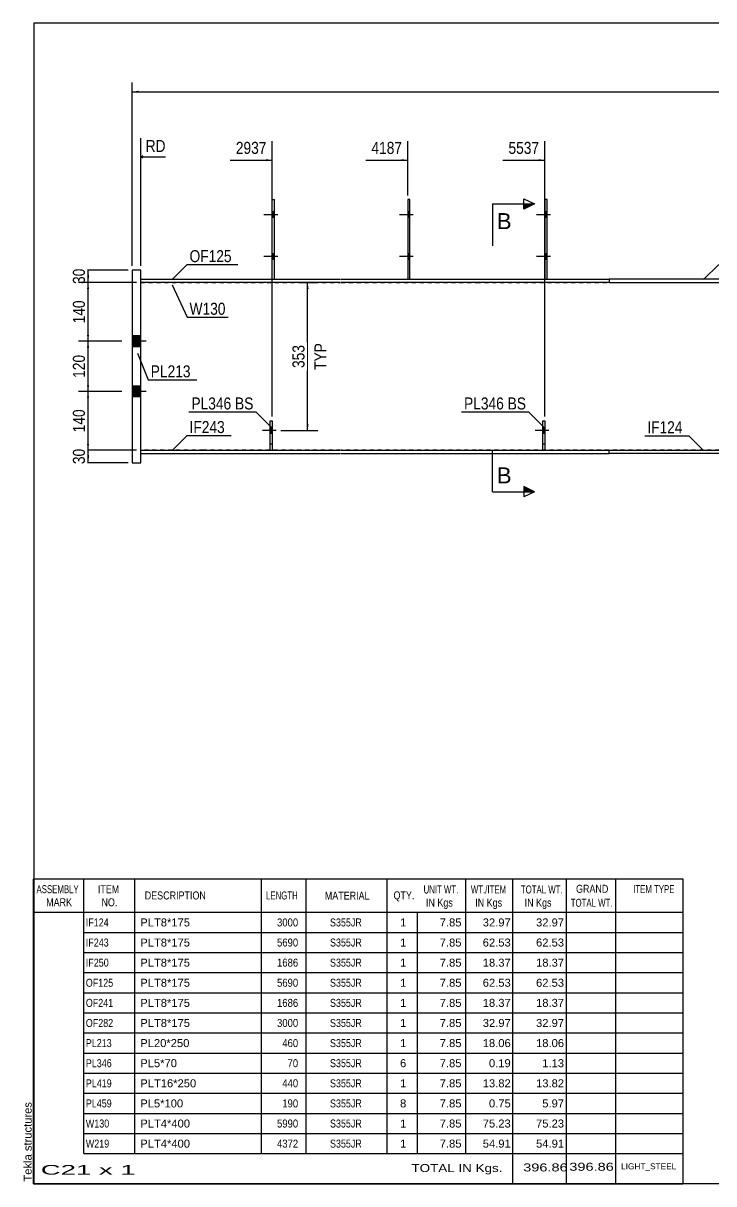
# Model space of a CAD drawing. Header units: millimetres. Extents: x -328 to 75, y -175 to 102.
# Drawn here: x -327.5 to -162.8, y -175.1 to 101.9 of the extents above; entities that cross this region are included whole.
import ezdxf

# ---------------------------------------------------------------- set-up
doc = ezdxf.new("R2010")
doc.units = ezdxf.units.MM
doc.linetypes.add('DXK_LINE_DOT1', pattern=[1.8814, 0.9407, -0.9407])
doc.linetypes.add('DXK_LINE_DOT2', pattern=[3.9198, 1.9599, -1.9599])
doc.styles.add('Arial', font='ARIAL.TTF', dxfattribs={"height": 0.2})
doc.styles.add('Arial Narrow', font='ARIALN.TTF', dxfattribs={"height": 0.2})

# ---------------------------------------------------------------- blocks, each defined once
blk = doc.blocks.new('Unknown-627316979-1209')
at = {"color": 5, "linetype": 'Continuous'}
for p, q in [((74.98, 101.91), (-325.02, 101.91)), ((-325.02, 101.91), (-325.02, -175.09)), ((74.98, -175.09), (74.98, 101.91)), ((-325.02, -175.09), (74.98, -175.09))]:
    blk.add_line(p, q, dxfattribs=at)
at = {"color": 174, "linetype": 'Continuous', "style": 'Arial'}
blk.add_text('Tekla structures', height=1.9102, rotation=90, dxfattribs=at).set_placement((-325.52, -174.59))
blk = doc.blocks.new('Part-627316979-1392 - 1261')
at = {"color": 7, "linetype": 'DXK_LINE_DOT1'}
for p, q in [((-268.6, 0), (-268.6, 7)), ((-268.6, 7), (-268.1, 7)), ((-268.1, 7), (-268.1, 0))]:
    blk.add_line(p, q, dxfattribs=at)
blk = doc.blocks.new('Bolt-627316979-1265 - 1261')
at = {"linetype": 'Continuous'}
for points in [[(-235.25, 55.5), (-235.25, 56.9), (-235.75, 56.9), (-235.75, 55.5)], [(-235.25, 55.5), (-235.25, 56.9), (-235.75, 56.9), (-235.75, 55.5)], [(-235.25, 45.5), (-235.25, 46.9), (-235.75, 46.9), (-235.75, 45.5)], [(-235.25, 45.5), (-235.25, 46.9), (-235.75, 46.9), (-235.75, 45.5)]]:
    blk.add_hatch(color=3, dxfattribs=at).paths.add_polyline_path(points)
at = {"color": 3, "linetype": 'Continuous'}
for p, q in [((-234.45, 56.2), (-237.75, 56.2)), ((-234.45, 56.2), (-237.75, 56.2)), ((-235.25, 56.9), (-235.75, 56.9)), ((-235.25, 56.9), (-235.75, 56.9)), ((-235.25, 55.5), (-235.75, 55.5)), ((-235.25, 55.5), (-235.75, 55.5)), ((-234.45, 46.2), (-237.75, 46.2)), ((-234.45, 46.2), (-237.75, 46.2)), ((-235.25, 46.9), (-235.75, 46.9)), ((-235.25, 46.9), (-235.75, 46.9)), ((-235.25, 45.5), (-235.75, 45.5)), ((-235.25, 45.5), (-235.75, 45.5))]:
    blk.add_line(p, q, dxfattribs=at)
blk = doc.blocks.new('Bolt-627316979-1267 - 1261')
at = {"linetype": 'Continuous'}
blk.add_hatch(color=3, dxfattribs=at).paths.add_polyline_path([(-203.05, 4), (-203.05, 5.4), (-203.55, 5.4), (-203.55, 4)])
at = {"color": 3, "linetype": 'Continuous'}
for p, q in [((-202.1, 4.7), (-205.4, 4.7)), ((-203.05, 5.4), (-203.55, 5.4)), ((-203.05, 4), (-203.55, 4))]:
    blk.add_line(p, q, dxfattribs=at)
blk = doc.blocks.new('Bolt-627316979-1268 - 1261')
at = {"color": 3, "linetype": 'DXK_LINE_DOT2'}
for p, q in [((-202.1, 4.7), (-205.4, 4.7)), ((-203.05, 5.4), (-203.55, 5.4)), ((-203.05, 4), (-203.55, 4))]:
    blk.add_line(p, q, dxfattribs=at)
blk = doc.blocks.new('Bolt-627316979-1269 - 1261')
at = {"linetype": 'Continuous'}
for points in [[(-202.55, 55.5), (-202.55, 56.9), (-203.05, 56.9), (-203.05, 55.5)], [(-202.55, 55.5), (-202.55, 56.9), (-203.05, 56.9), (-203.05, 55.5)], [(-202.55, 45.5), (-202.55, 46.9), (-203.05, 46.9), (-203.05, 45.5)], [(-202.55, 45.5), (-202.55, 46.9), (-203.05, 46.9), (-203.05, 45.5)]]:
    blk.add_hatch(color=3, dxfattribs=at).paths.add_polyline_path(points)
at = {"color": 3, "linetype": 'Continuous'}
for p, q in [((-201.75, 56.2), (-205.05, 56.2)), ((-201.75, 56.2), (-205.05, 56.2)), ((-202.55, 56.9), (-203.05, 56.9)), ((-202.55, 56.9), (-203.05, 56.9)), ((-202.55, 55.5), (-203.05, 55.5)), ((-202.55, 55.5), (-203.05, 55.5)), ((-201.75, 46.2), (-205.05, 46.2)), ((-201.75, 46.2), (-205.05, 46.2)), ((-202.55, 46.9), (-203.05, 46.9)), ((-202.55, 46.9), (-203.05, 46.9)), ((-202.55, 45.5), (-203.05, 45.5)), ((-202.55, 45.5), (-203.05, 45.5))]:
    blk.add_line(p, q, dxfattribs=at)
blk = doc.blocks.new('Bolt-627316979-1270 - 1261')
at = {"linetype": 'Continuous'}
blk.add_hatch(color=3, dxfattribs=at).paths.add_polyline_path([(-268.1, 4), (-268.1, 5.4), (-268.6, 5.4), (-268.6, 4)])
at = {"color": 3, "linetype": 'Continuous'}
for p, q in [((-267.15, 4.7), (-270.45, 4.7)), ((-268.1, 5.4), (-268.6, 5.4)), ((-268.1, 4), (-268.6, 4))]:
    blk.add_line(p, q, dxfattribs=at)
blk = doc.blocks.new('Bolt-627316979-1271 - 1261')
at = {"color": 3, "linetype": 'DXK_LINE_DOT2'}
for p, q in [((-267.15, 4.7), (-270.45, 4.7)), ((-268.1, 5.4), (-268.6, 5.4)), ((-268.1, 4), (-268.6, 4))]:
    blk.add_line(p, q, dxfattribs=at)
blk = doc.blocks.new('Bolt-627316979-1272 - 1261')
at = {"linetype": 'Continuous'}
for points in [[(-267.6, 55.5), (-267.6, 56.9), (-268.1, 56.9), (-268.1, 55.5)], [(-267.6, 55.5), (-267.6, 56.9), (-268.1, 56.9), (-268.1, 55.5)], [(-267.6, 45.5), (-267.6, 46.9), (-268.1, 46.9), (-268.1, 45.5)], [(-267.6, 45.5), (-267.6, 46.9), (-268.1, 46.9), (-268.1, 45.5)]]:
    blk.add_hatch(color=3, dxfattribs=at).paths.add_polyline_path(points)
at = {"color": 3, "linetype": 'Continuous'}
for p, q in [((-266.8, 56.2), (-270.1, 56.2)), ((-266.8, 56.2), (-270.1, 56.2)), ((-267.6, 56.9), (-268.1, 56.9)), ((-267.6, 56.9), (-268.1, 56.9)), ((-267.6, 55.5), (-268.1, 55.5)), ((-267.6, 55.5), (-268.1, 55.5)), ((-266.8, 46.2), (-270.1, 46.2)), ((-266.8, 46.2), (-270.1, 46.2)), ((-267.6, 46.9), (-268.1, 46.9)), ((-267.6, 46.9), (-268.1, 46.9)), ((-267.6, 45.5), (-268.1, 45.5)), ((-267.6, 45.5), (-268.1, 45.5))]:
    blk.add_line(p, q, dxfattribs=at)
blk = doc.blocks.new('Bolt-627316979-1273 - 1261')
at = {"linetype": 'Continuous'}
for points in [[(-301.5, 27.3), (-301.5, 24.7), (-299.5, 24.7), (-299.5, 27.3)], [(-301.5, 27.3), (-301.5, 24.7), (-299.5, 24.7), (-299.5, 27.3)], [(-301.5, 15.3), (-301.5, 12.7), (-299.5, 12.7), (-299.5, 15.3)], [(-301.5, 15.3), (-301.5, 12.7), (-299.5, 12.7), (-299.5, 15.3)]]:
    blk.add_hatch(color=3, dxfattribs=at).paths.add_polyline_path(points)
at = {"color": 3, "linetype": 'Continuous'}
for p, q in [((-299.5, 27.3), (-301.5, 27.3)), ((-299.5, 27.3), (-301.5, 27.3)), ((-298.2, 26), (-301.5, 26)), ((-298.2, 26), (-301.5, 26)), ((-299.5, 24.7), (-301.5, 24.7)), ((-299.5, 24.7), (-301.5, 24.7)), ((-299.5, 15.3), (-301.5, 15.3)), ((-299.5, 15.3), (-301.5, 15.3)), ((-298.2, 14), (-301.5, 14)), ((-298.2, 14), (-301.5, 14)), ((-299.5, 12.7), (-301.5, 12.7)), ((-299.5, 12.7), (-301.5, 12.7))]:
    blk.add_line(p, q, dxfattribs=at)
blk = doc.blocks.new('Part-627316979-1595 - 1261')
at = {"color": 2, "linetype": 'Continuous'}
for p, q in [((-299.5, 40.8), (-284.5, 40.8)), ((-284.5, 40), (-299.5, 40)), ((-284.4, 40.8), (-251.8, 40.8)), ((-251.8, 40), (-284.4, 40)), ((-251.7, 40.8), (-219.45, 40.8)), ((-219.45, 40), (-251.7, 40)), ((-219.35, 40.8), (-187.7, 40.8)), ((-187.7, 40), (-219.35, 40)), ((-187.7, 40.8), (-187.7, 40))]:
    blk.add_line(p, q, dxfattribs=at)
at = {"color": 7, "linetype": 'DXK_LINE_DOT1'}
blk.add_line((-299.5, 40), (-299.5, 40.8), dxfattribs=at)
blk = doc.blocks.new('Part-627316979-1419 - 1261')
at = {"color": 2, "linetype": 'Continuous'}
for p, q in [((-299.5, 43), (-301.5, 43)), ((-301.5, 43), (-301.5, -3)), ((-299.5, -3), (-299.5, 43)), ((-301.5, -3), (-299.5, -3))]:
    blk.add_line(p, q, dxfattribs=at)
blk = doc.blocks.new('Part-627316979-1291 - 1261')
at = {"color": 7, "linetype": 'DXK_LINE_DOT1'}
for p, q in [((-299.5, 40), (-284.5, 40)), ((-299.5, 0), (-299.5, 40)), ((-284.4, 40), (-251.8, 40)), ((-251.7, 40), (-219.45, 40)), ((-219.35, 40), (-157.7, 40)), ((-284.5, 0), (-299.5, 0)), ((-251.8, 0), (-284.4, 0)), ((-219.45, 0), (-251.7, 0)), ((-157.7, 0), (-219.35, 0))]:
    blk.add_line(p, q, dxfattribs=at)
at = {"color": 2, "linetype": 'Continuous'}
blk.add_line((-157.7, 40), (-157.7, 0), dxfattribs=at)
blk = doc.blocks.new('Part-627316979-1377 - 1261')
at = {"color": 7, "linetype": 'DXK_LINE_DOT1'}
for p, q in [((-203.55, 0), (-203.55, 7)), ((-203.55, 7), (-203.05, 7)), ((-203.05, 7), (-203.05, 0))]:
    blk.add_line(p, q, dxfattribs=at)
blk = doc.blocks.new('Part-627316979-1485 - 1261')
at = {"color": 2, "linetype": 'Continuous'}
for p, q in [((-187.7, -0.8), (-187.7, 0)), ((-187.7, 0), (-142.7, 0)), ((-142.6, 0), (-110.35, 0)), ((-110.25, 0), (-77.64, 0)), ((-77.54, 0), (-62.54, 0)), ((-62.54, 0), (-62.54, -0.8)), ((-142.7, -0.8), (-187.7, -0.8)), ((-110.35, -0.8), (-142.6, -0.8)), ((-77.64, -0.8), (-110.25, -0.8)), ((-62.54, -0.8), (-77.54, -0.8))]:
    blk.add_line(p, q, dxfattribs=at)
blk = doc.blocks.new('Part-627316979-1362 - 1261')
at = {"color": 2, "linetype": 'Continuous'}
for p, q in [((-235.25, 59.8), (-235.75, 59.8)), ((-235.75, 59.8), (-235.75, 40.8)), ((-235.25, 40.8), (-235.25, 59.8))]:
    blk.add_line(p, q, dxfattribs=at)
at = {"color": 7, "linetype": 'DXK_LINE_DOT1'}
blk.add_line((-235.75, 40.8), (-235.25, 40.8), dxfattribs=at)
blk = doc.blocks.new('Part-627316979-1372 - 1261')
at = {"color": 2, "linetype": 'Continuous'}
for p, q in [((-203.55, 0), (-203.55, 7)), ((-203.55, 7), (-203.05, 7)), ((-203.05, 7), (-203.05, 0))]:
    blk.add_line(p, q, dxfattribs=at)
at = {"color": 7, "linetype": 'DXK_LINE_DOT1'}
blk.add_line((-203.55, 1.5), (-203.05, 1.5), dxfattribs=at)
blk = doc.blocks.new('Part-627316979-1382 - 1261')
at = {"color": 2, "linetype": 'Continuous'}
for p, q in [((-202.55, 59.8), (-203.05, 59.8)), ((-203.05, 59.8), (-203.05, 40.8)), ((-202.55, 40.8), (-202.55, 59.8))]:
    blk.add_line(p, q, dxfattribs=at)
at = {"color": 7, "linetype": 'DXK_LINE_DOT1'}
blk.add_line((-203.05, 40.8), (-202.55, 40.8), dxfattribs=at)
blk = doc.blocks.new('Part-627316979-1387 - 1261')
at = {"color": 2, "linetype": 'Continuous'}
for p, q in [((-268.6, 0), (-268.6, 7)), ((-268.6, 7), (-268.1, 7)), ((-268.1, 7), (-268.1, 0))]:
    blk.add_line(p, q, dxfattribs=at)
at = {"color": 7, "linetype": 'DXK_LINE_DOT1'}
blk.add_line((-268.6, 1.5), (-268.1, 1.5), dxfattribs=at)
blk = doc.blocks.new('Part-627316979-1397 - 1261')
at = {"color": 2, "linetype": 'Continuous'}
for p, q in [((-268.1, 40.8), (-268.1, 59.8)), ((-268.1, 59.8), (-267.6, 59.8)), ((-267.6, 40.8), (-267.6, 59.8))]:
    blk.add_line(p, q, dxfattribs=at)
at = {"color": 7, "linetype": 'DXK_LINE_DOT1'}
blk.add_line((-268.1, 40.8), (-267.6, 40.8), dxfattribs=at)
blk = doc.blocks.new('Part-627316979-1507 - 1261')
at = {"color": 2, "linetype": 'Continuous'}
for p, q in [((-299.5, 0), (-284.5, 0)), ((-284.4, 0), (-251.8, 0)), ((-251.7, 0), (-219.45, 0)), ((-219.35, 0), (-187.7, 0)), ((-187.7, -0.8), (-187.7, 0)), ((-299.5, -0.8), (-284.5, -0.8)), ((-284.4, -0.8), (-251.8, -0.8)), ((-251.7, -0.8), (-219.45, -0.8)), ((-219.35, -0.8), (-187.7, -0.8))]:
    blk.add_line(p, q, dxfattribs=at)
at = {"color": 7, "linetype": 'DXK_LINE_DOT1'}
blk.add_line((-299.5, -0.8), (-299.5, 0), dxfattribs=at)
blk = doc.blocks.new('Part-627316979-1573 - 1261')
at = {"color": 2, "linetype": 'Continuous'}
for p, q in [((-187.7, 40.8), (-187.7, 40)), ((-142.7, 40.8), (-187.7, 40.8)), ((-187.7, 40), (-142.7, 40)), ((-110.35, 40.8), (-142.6, 40.8)), ((-142.6, 40), (-110.35, 40)), ((-77.64, 40.8), (-110.25, 40.8)), ((-110.25, 40), (-77.64, 40)), ((-62.54, 40.8), (-77.54, 40.8)), ((-77.54, 40), (-62.54, 40)), ((-62.54, 40), (-62.54, 40.8))]:
    blk.add_line(p, q, dxfattribs=at)
blk = doc.blocks.new('StraightDimension-627316979-1648 - 1261')
at = {"linetype": 'Continuous'}
for points in [[(-312.31, 41.5), (-312.06, 43), (-311.81, 41.5)], [(-311.81, 41.5), (-312.06, 40), (-312.31, 41.5)]]:
    blk.add_hatch(color=7, dxfattribs=at).paths.add_polyline_path(points)
at = {"color": 7, "linetype": 'Continuous'}
for p, q in [((-302.5, 43), (-314.31, 43)), ((-312.06, 40), (-312.06, 43)), ((-300.5, 40), (-314.31, 40))]:
    blk.add_line(p, q, dxfattribs=at)
at = {"color": 0}
blk.add_wipeout([(-312.21, 43.93), (-316.41, 43.93), (-316.41, 39.07), (-312.21, 39.07)], dxfattribs=at)
at = {"color": 3, "style": 'Arial Narrow'}
blk.add_text('30', height=2.863, rotation=90.0002, dxfattribs=at).set_placement((-312.81, 39.67))
blk = doc.blocks.new('StraightDimension-627316979-1665 - 1261')
at = {"linetype": 'Continuous'}
for points in [[(-312.31, 12.5), (-312.06, 14), (-311.81, 12.5)], [(-311.81, 1.5), (-312.06, 0), (-312.31, 1.5)]]:
    blk.add_hatch(color=7, dxfattribs=at).paths.add_polyline_path(points)
at = {"color": 7, "linetype": 'Continuous'}
for p, q in [((-304, 14), (-314.31, 14)), ((-312.06, 0), (-312.06, 14)), ((-300.5, 0), (-314.31, 0))]:
    blk.add_line(p, q, dxfattribs=at)
at = {"color": 0}
blk.add_wipeout([(-312.21, 10.34), (-316.41, 10.34), (-316.41, 3.66), (-312.21, 3.66)], dxfattribs=at)
at = {"color": 3, "style": 'Arial Narrow'}
blk.add_text('140', height=2.863, rotation=90.0002, dxfattribs=at).set_placement((-312.81, 4.26))
blk = doc.blocks.new('StraightDimension-627316979-1673 - 1261')
at = {"linetype": 'Continuous'}
for points in [[(-312.31, 38.5), (-312.06, 40), (-311.81, 38.5)], [(-311.81, 27.5), (-312.06, 26), (-312.31, 27.5)]]:
    blk.add_hatch(color=7, dxfattribs=at).paths.add_polyline_path(points)
at = {"color": 7, "linetype": 'Continuous'}
for p, q in [((-300.5, 40), (-314.31, 40)), ((-312.06, 26), (-312.06, 40)), ((-304, 26), (-314.31, 26))]:
    blk.add_line(p, q, dxfattribs=at)
at = {"color": 0}
blk.add_wipeout([(-312.21, 36.34), (-316.41, 36.34), (-316.41, 29.66), (-312.21, 29.66)], dxfattribs=at)
at = {"color": 3, "style": 'Arial Narrow'}
blk.add_text('140', height=2.863, rotation=90.0002, dxfattribs=at).set_placement((-312.81, 30.26))
blk = doc.blocks.new('StraightDimension-627316979-1683 - 1261')
at = {"linetype": 'Continuous'}
for points in [[(-312.31, -1.5), (-312.06, 0), (-311.81, -1.5)], [(-311.81, -1.5), (-312.06, -3), (-312.31, -1.5)]]:
    blk.add_hatch(color=7, dxfattribs=at).paths.add_polyline_path(points)
at = {"color": 7, "linetype": 'Continuous'}
for p, q in [((-300.5, 0), (-314.31, 0)), ((-312.06, -3), (-312.06, 0)), ((-302.5, -3), (-314.31, -3))]:
    blk.add_line(p, q, dxfattribs=at)
at = {"color": 0}
blk.add_wipeout([(-312.21, 0.93), (-316.41, 0.93), (-316.41, -3.93), (-312.21, -3.93)], dxfattribs=at)
at = {"color": 3, "style": 'Arial Narrow'}
blk.add_text('30', height=2.863, rotation=90.0002, dxfattribs=at).set_placement((-312.81, -3.33))
blk = doc.blocks.new('StraightDimension-627316979-1765 - 1261')
at = {"linetype": 'Continuous'}
for points in [[(-300, 85.29), (-301.5, 85.54), (-300, 85.79)], [(42.82, 85.79), (44.32, 85.54), (42.82, 85.29)]]:
    blk.add_hatch(color=7, dxfattribs=at).paths.add_polyline_path(points)
at = {"color": 7, "linetype": 'Continuous'}
for p, q in [((-301.5, 44), (-301.5, 87.79)), ((44.32, 43), (44.32, 87.79)), ((-301.5, 85.54), (44.32, 85.54))]:
    blk.add_line(p, q, dxfattribs=at)
at = {"color": 0}
blk.add_wipeout([(-123.42, 85.69), (-123.42, 89.89), (-133.76, 89.89), (-133.76, 85.69)], dxfattribs=at)
at = {"color": 3, "style": 'Arial Narrow'}
blk.add_text('10417', height=2.863, dxfattribs=at).set_placement((-133.16, 86.29))
blk = doc.blocks.new('StraightDimension-627316979-1774 - 1261')
at = {"linetype": 'Continuous'}
for points in [[(-259.92, 38.5), (-259.67, 40), (-259.42, 38.5)], [(-259.42, 6.2), (-259.67, 4.7), (-259.92, 6.2)]]:
    blk.add_hatch(color=7, dxfattribs=at).paths.add_polyline_path(points)
at = {"color": 7, "linetype": 'Continuous'}
for p, q in [((-261.25, 40), (-257.27, 40)), ((-259.67, 4.7), (-259.67, 40)), ((-266.02, 4.7), (-257.27, 4.7))]:
    blk.add_line(p, q, dxfattribs=at)
at = {"color": 0}
blk.add_wipeout([(-259.82, 25.69), (-264.02, 25.69), (-264.02, 19.01), (-259.82, 19.01)], dxfattribs=at)
at = {"color": 3, "style": 'Arial Narrow'}
blk.add_text('353', height=2.863, rotation=90.0002, dxfattribs=at).set_placement((-260.42, 19.61))
at = {"color": 0, "linetype": 'Continuous'}
blk.add_wipeout([(-254.57, 26.14), (-258.77, 26.14), (-258.77, 18.56), (-254.57, 18.56)], dxfattribs=at)
at = {"color": 3, "linetype": 'Continuous', "style": 'Arial Narrow'}
blk.add_text('TYP', height=2.863, rotation=90.0002, dxfattribs=at).set_placement((-255.17, 19.16))
blk = doc.blocks.new('StraightDimension-627316979-3121 - 1261')
at = {"linetype": 'Continuous'}
for points in [[(-312.31, 24.5), (-312.06, 26), (-311.81, 24.5)], [(-311.81, 15.5), (-312.06, 14), (-312.31, 15.5)]]:
    blk.add_hatch(color=7, dxfattribs=at).paths.add_polyline_path(points)
at = {"color": 7, "linetype": 'Continuous'}
for p, q in [((-304, 26), (-314.31, 26)), ((-312.06, 14), (-312.06, 26)), ((-304, 14), (-314.31, 14))]:
    blk.add_line(p, q, dxfattribs=at)
at = {"color": 0}
blk.add_wipeout([(-312.21, 23.34), (-316.41, 23.34), (-316.41, 16.66), (-312.21, 16.66)], dxfattribs=at)
at = {"color": 3, "style": 'Arial Narrow'}
blk.add_text('120', height=2.863, rotation=90.0002, dxfattribs=at).set_placement((-312.81, 17.26))
blk = doc.blocks.new('StraightDimension-627316979-4096 - 1261')
at = {"linetype": 'Continuous'}
blk.add_hatch(color=7, dxfattribs=at).paths.add_polyline_path([(-204.55, 69.47), (-203.05, 69.22), (-204.55, 68.97)])
at = {"color": 7, "linetype": 'Continuous'}
for p, q in [((-203.05, 8), (-203.05, 73.72)), ((-213.11, 69.22), (-203.05, 69.22))]:
    blk.add_line(p, q, dxfattribs=at)
at = {"color": 0}
blk.add_wipeout([(-203.82, 70.12), (-203.82, 74.32), (-212.34, 74.32), (-212.34, 70.12)], dxfattribs=at)
at = {"color": 3, "style": 'Arial Narrow'}
blk.add_text('5537', height=2.863, dxfattribs=at).set_placement((-211.74, 70.72))
blk = doc.blocks.new('StraightDimension-627316979-4097 - 1261')
at = {"linetype": 'Continuous'}
blk.add_hatch(color=7, dxfattribs=at).paths.add_polyline_path([(-237.25, 69.47), (-235.75, 69.22), (-237.25, 68.97)])
at = {"color": 7, "linetype": 'Continuous'}
for p, q in [((-235.75, 60.8), (-235.75, 73.72)), ((-245.81, 69.22), (-235.75, 69.22))]:
    blk.add_line(p, q, dxfattribs=at)
at = {"color": 0}
blk.add_wipeout([(-236.52, 70.12), (-236.52, 74.32), (-245.04, 74.32), (-245.04, 70.12)], dxfattribs=at)
at = {"color": 3, "style": 'Arial Narrow'}
blk.add_text('4187', height=2.863, dxfattribs=at).set_placement((-244.44, 70.72))
blk = doc.blocks.new('StraightDimension-627316979-4098 - 1261')
at = {"linetype": 'Continuous'}
blk.add_hatch(color=7, dxfattribs=at).paths.add_polyline_path([(-269.6, 69.47), (-268.1, 69.22), (-269.6, 68.97)])
at = {"color": 7, "linetype": 'Continuous'}
for p, q in [((-268.1, 8), (-268.1, 73.72)), ((-278.16, 69.22), (-268.1, 69.22))]:
    blk.add_line(p, q, dxfattribs=at)
at = {"color": 0, "linetype": 'Continuous'}
blk.add_wipeout([(-292.97, 70.57), (-292.97, 74.77), (-298.91, 74.77), (-298.91, 70.57)], dxfattribs=at)
at = {"color": 7, "linetype": 'Continuous'}
for p, q in [((-299.5, 44), (-299.5, 74.47)), ((-299, 70.22), (-299.5, 69.97)), ((-299, 69.72), (-299.5, 69.97)), ((-293.57, 69.97), (-299.5, 69.97))]:
    blk.add_line(p, q, dxfattribs=at)
at = {"color": 3, "linetype": 'Continuous', "style": 'Arial Narrow'}
blk.add_text('RD', height=2.863, dxfattribs=at).set_placement((-298.31, 71.17))
at = {"color": 0}
blk.add_wipeout([(-268.87, 70.12), (-268.87, 74.32), (-277.39, 74.32), (-277.39, 70.12)], dxfattribs=at)
at = {"color": 3, "style": 'Arial Narrow'}
blk.add_text('2937', height=2.863, dxfattribs=at).set_placement((-276.79, 70.72))
blk = doc.blocks.new('CBS_BOM-627316979-4826')
at = {"color": 7, "linetype": 'Continuous'}
for p, q in [((-325.05, -110.32), (-325.05, -102.32)), ((-325.04, -102.32), (-170.13, -102.32)), ((-313.05, -110.32), (-313.05, -102.32)), ((-300.86, -110.32), (-300.86, -102.32)), ((-270.69, -110.32), (-270.69, -102.32)), ((-260.01, -110.32), (-260.01, -102.32)), ((-240.7, -110.32), (-240.7, -102.32)), ((-221.9, -110.32), (-221.9, -102.32)), ((-210.68, -110.32), (-210.68, -102.32)), ((-197.9, -110.32), (-197.9, -102.32)), ((-186.15, -110.32), (-186.15, -102.32)), ((-170.12, -102.33), (-170.13, -110.31)), ((-325.05, -110.32), (-170.12, -110.32)), ((-325.05, -115.12), (-325.05, -110.32)), ((-313.05, -115.12), (-313.05, -110.32)), ((-300.86, -115.12), (-300.86, -110.32)), ((-270.69, -115.12), (-270.69, -110.32)), ((-260.01, -115.12), (-260.01, -110.32)), ((-240.7, -115.12), (-240.7, -110.32)), ((-233.43, -115.12), (-233.43, -110.32)), ((-221.9, -115.12), (-221.9, -110.32)), ((-210.68, -115.12), (-210.68, -110.32)), ((-197.9, -115.12), (-197.9, -110.32)), ((-186.13, -115.12), (-186.13, -110.32)), ((-170.12, -110.33), (-170.12, -115.12)), ((-325.05, -119.92), (-325.05, -115.12)), ((-313.05, -115.12), (-170.12, -115.12)), ((-313.05, -119.92), (-313.05, -115.12)), ((-300.86, -119.92), (-300.86, -115.12)), ((-270.69, -119.92), (-270.69, -115.12)), ((-260.01, -119.92), (-260.01, -115.12)), ((-240.7, -119.92), (-240.7, -115.12)), ((-233.43, -119.92), (-233.43, -115.12)), ((-221.9, -119.92), (-221.9, -115.12)), ((-210.68, -119.92), (-210.68, -115.12)), ((-197.9, -119.92), (-197.9, -115.12)), ((-186.13, -119.92), (-186.13, -115.12)), ((-170.12, -115.13), (-170.12, -119.92)), ((-325.05, -124.72), (-325.05, -119.92)), ((-313.05, -119.92), (-170.12, -119.92)), ((-313.05, -124.72), (-313.05, -119.92)), ((-300.86, -124.72), (-300.86, -119.92)), ((-270.69, -124.72), (-270.69, -119.92)), ((-260.01, -124.72), (-260.01, -119.92)), ((-240.7, -124.72), (-240.7, -119.92)), ((-233.43, -124.72), (-233.43, -119.92)), ((-221.9, -124.72), (-221.9, -119.92)), ((-210.68, -124.72), (-210.68, -119.92)), ((-197.9, -124.72), (-197.9, -119.92)), ((-186.13, -124.72), (-186.13, -119.92)), ((-170.12, -119.93), (-170.12, -124.72)), ((-325.05, -129.52), (-325.05, -124.72)), ((-313.05, -124.72), (-170.12, -124.72)), ((-313.05, -129.52), (-313.05, -124.72)), ((-300.86, -129.52), (-300.86, -124.72)), ((-270.69, -129.52), (-270.69, -124.72)), ((-260.01, -129.52), (-260.01, -124.72)), ((-240.7, -129.52), (-240.7, -124.72)), ((-233.43, -129.52), (-233.43, -124.72)), ((-221.9, -129.52), (-221.9, -124.72)), ((-210.68, -129.52), (-210.68, -124.72)), ((-197.9, -129.52), (-197.9, -124.72)), ((-186.13, -129.52), (-186.13, -124.72)), ((-170.12, -124.73), (-170.12, -129.52)), ((-325.05, -134.32), (-325.05, -129.52)), ((-313.05, -129.52), (-170.12, -129.52)), ((-313.05, -134.32), (-313.05, -129.52)), ((-300.86, -134.32), (-300.86, -129.52)), ((-270.69, -134.32), (-270.69, -129.52)), ((-260.01, -134.32), (-260.01, -129.52)), ((-240.7, -134.32), (-240.7, -129.52)), ((-233.43, -134.32), (-233.43, -129.52)), ((-221.9, -134.32), (-221.9, -129.52)), ((-210.68, -134.32), (-210.68, -129.52)), ((-197.9, -134.32), (-197.9, -129.52)), ((-186.13, -134.32), (-186.13, -129.52)), ((-170.12, -129.53), (-170.12, -134.32)), ((-325.05, -139.12), (-325.05, -134.32)), ((-313.05, -134.32), (-170.12, -134.32)), ((-313.05, -139.12), (-313.05, -134.32)), ((-300.86, -139.12), (-300.86, -134.32)), ((-270.69, -139.12), (-270.69, -134.32)), ((-260.01, -139.12), (-260.01, -134.32)), ((-240.7, -139.12), (-240.7, -134.32)), ((-233.43, -139.12), (-233.43, -134.32)), ((-221.9, -139.12), (-221.9, -134.32)), ((-210.68, -139.12), (-210.68, -134.32)), ((-197.9, -139.12), (-197.9, -134.32)), ((-186.13, -139.12), (-186.13, -134.32)), ((-170.12, -134.33), (-170.12, -139.12)), ((-325.05, -143.92), (-325.05, -139.12)), ((-313.05, -139.12), (-170.12, -139.12)), ((-313.05, -143.92), (-313.05, -139.12)), ((-300.86, -143.92), (-300.86, -139.12)), ((-270.69, -143.92), (-270.69, -139.12)), ((-260.01, -143.92), (-260.01, -139.12)), ((-240.7, -143.92), (-240.7, -139.12)), ((-233.43, -143.92), (-233.43, -139.12)), ((-221.9, -143.92), (-221.9, -139.12)), ((-210.68, -143.92), (-210.68, -139.12)), ((-197.9, -143.92), (-197.9, -139.12)), ((-186.13, -143.92), (-186.13, -139.12)), ((-170.12, -139.13), (-170.12, -143.92)), ((-325.05, -148.72), (-325.05, -143.92)), ((-313.05, -143.92), (-170.12, -143.92)), ((-313.05, -148.72), (-313.05, -143.92)), ((-300.86, -148.72), (-300.86, -143.92)), ((-270.69, -148.72), (-270.69, -143.92)), ((-260.01, -148.72), (-260.01, -143.92)), ((-240.7, -148.72), (-240.7, -143.92)), ((-233.43, -148.72), (-233.43, -143.92)), ((-221.9, -148.72), (-221.9, -143.92)), ((-210.68, -148.72), (-210.68, -143.92)), ((-197.9, -148.72), (-197.9, -143.92)), ((-186.13, -148.72), (-186.13, -143.92)), ((-170.12, -143.93), (-170.12, -148.72)), ((-325.05, -153.52), (-325.05, -148.72)), ((-313.05, -148.72), (-170.12, -148.72)), ((-313.05, -153.52), (-313.05, -148.72)), ((-300.86, -153.52), (-300.86, -148.72)), ((-270.69, -153.52), (-270.69, -148.72)), ((-260.01, -153.52), (-260.01, -148.72)), ((-240.7, -153.52), (-240.7, -148.72)), ((-233.43, -153.52), (-233.43, -148.72)), ((-221.9, -153.52), (-221.9, -148.72)), ((-210.68, -153.52), (-210.68, -148.72)), ((-197.9, -153.52), (-197.9, -148.72)), ((-186.13, -153.52), (-186.13, -148.72)), ((-170.12, -148.73), (-170.12, -153.52)), ((-325.05, -158.32), (-325.05, -153.52)), ((-313.05, -153.52), (-170.12, -153.52)), ((-313.05, -158.32), (-313.05, -153.52)), ((-300.86, -158.32), (-300.86, -153.52)), ((-270.69, -158.32), (-270.69, -153.52)), ((-260.01, -158.32), (-260.01, -153.52)), ((-240.7, -158.32), (-240.7, -153.52)), ((-233.43, -158.32), (-233.43, -153.52)), ((-221.9, -158.32), (-221.9, -153.52)), ((-210.68, -158.32), (-210.68, -153.52)), ((-197.9, -158.32), (-197.9, -153.52)), ((-186.13, -158.32), (-186.13, -153.52)), ((-170.12, -153.53), (-170.12, -158.32)), ((-325.05, -163.12), (-325.05, -158.32)), ((-313.05, -158.32), (-170.12, -158.32)), ((-313.05, -163.12), (-313.05, -158.32)), ((-300.86, -163.12), (-300.86, -158.32)), ((-270.69, -163.12), (-270.69, -158.32)), ((-260.01, -163.12), (-260.01, -158.32)), ((-240.7, -163.12), (-240.7, -158.32)), ((-233.43, -163.12), (-233.43, -158.32)), ((-221.9, -163.12), (-221.9, -158.32)), ((-210.68, -163.12), (-210.68, -158.32)), ((-197.9, -163.12), (-197.9, -158.32)), ((-186.13, -163.12), (-186.13, -158.32)), ((-170.12, -158.33), (-170.12, -163.12)), ((-325.05, -167.92), (-325.05, -163.12)), ((-313.05, -163.12), (-170.12, -163.12)), ((-313.05, -167.92), (-313.05, -163.12)), ((-300.86, -167.92), (-300.86, -163.12)), ((-270.69, -167.92), (-270.69, -163.12)), ((-260.01, -167.92), (-260.01, -163.12)), ((-240.7, -167.92), (-240.7, -163.12)), ((-233.43, -167.92), (-233.43, -163.12)), ((-221.9, -167.92), (-221.9, -163.12)), ((-210.68, -167.92), (-210.68, -163.12)), ((-197.9, -167.92), (-197.9, -163.12)), ((-186.13, -167.92), (-186.13, -163.12)), ((-170.12, -163.13), (-170.12, -167.92)), ((-325.05, -175.12), (-325.05, -167.94)), ((-313.05, -167.92), (-170.12, -167.92)), ((-210.68, -175.12), (-210.68, -167.94)), ((-197.9, -175.12), (-197.9, -167.94)), ((-186.09, -175.12), (-186.09, -167.94)), ((-170.12, -167.92), (-170.12, -175.12)), ((-325.05, -175.12), (-170.12, -175.12))]:
    blk.add_line(p, q, dxfattribs=at)
at = {"color": 3, "linetype": 'Continuous', "style": 'Arial'}
for s, height, width, p in [('ASSEMBLY', 1.91, 0.7, (-324.36, -105.75)), ('ITEM', 1.91, 0.8, (-309.72, -105.75)), ('UNIT WT.', 1.91, 0.7, (-232.01, -105.82)), ('WT./ITEM', 1.91, 0.7, (-220.71, -105.82)), ('TOTAL WT.', 1.91, 0.7, (-208.78, -105.82)), ('GRAND', 1.91, 0.8, (-195.62, -105.66)), ('ITEM TYPE', 1.91, 0.7, (-181.99, -105.74)), ('MARK', 1.91, 0.8, (-322.05, -108.88)), ('NO.', 1.91, 0.8, (-308.86, -108.88)), ('DESCRIPTION', 1.9102, 0.8, (-298.53, -107.25)), ('LENGTH', 1.91, 0.7, (-269.59, -107.25)), ('MATERIAL', 1.91, 0.8, (-255.56, -107.3)), ('QTY.', 1.91, 0.8, (-239.17, -107.22)), ('IN Kgs', 1.91, 0.8, (-231.43, -108.96)), ('IN Kgs', 1.91, 0.8, (-219.67, -108.96)), ('IN Kgs', 1.91, 0.8, (-207.88, -108.96)), ('TOTAL WT.', 1.91, 0.7, (-196.88, -109))]:
    blk.add_text(s, height=height, dxfattribs=dict(at, width=width)).set_placement(p)
at = {"color": 7, "linetype": 'Continuous', "style": 'Arial'}
for s, width, p in [('IF124', 0.8, (-312.59, -113.69)), ('3000', 0.85, (-266.97, -113.69)), ('S355JR', 0.8, (-254.33, -113.69)), ('IF243', 0.8, (-312.59, -118.49)), ('5690', 0.85, (-266.97, -118.49)), ('S355JR', 0.8, (-254.33, -118.49)), ('IF250', 0.8, (-312.59, -123.29)), ('1686', 0.85, (-266.97, -123.29)), ('S355JR', 0.8, (-254.33, -123.29)), ('OF125', 0.8, (-312.59, -128.09)), ('5690', 0.85, (-266.97, -128.09)), ('S355JR', 0.8, (-254.33, -128.09)), ('OF241', 0.8, (-312.59, -132.89)), ('1686', 0.85, (-266.97, -132.89)), ('S355JR', 0.8, (-254.33, -132.89)), ('OF282', 0.8, (-312.59, -137.69)), ('3000', 0.85, (-266.97, -137.69)), ('S355JR', 0.8, (-254.33, -137.69)), ('PL213', 0.8, (-312.59, -142.49)), ('460', 0.85, (-265.71, -142.49)), ('S355JR', 0.8, (-254.33, -142.49)), ('PL346', 0.8, (-312.59, -147.29)), ('70', 0.85, (-264.46, -147.29)), ('S355JR', 0.8, (-254.33, -147.29)), ('PL419', 0.8, (-312.59, -152.09)), ('440', 0.85, (-265.71, -152.09)), ('S355JR', 0.8, (-254.33, -152.09)), ('PL459', 0.8, (-312.59, -156.89)), ('190', 0.85, (-265.71, -156.89)), ('S355JR', 0.8, (-254.33, -156.89)), ('W130', 0.8, (-312.59, -161.69)), ('5990', 0.85, (-266.97, -161.69)), ('S355JR', 0.8, (-254.33, -161.69)), ('W219', 0.8, (-312.59, -166.49)), ('4372', 0.85, (-266.97, -166.49)), ('S355JR', 0.8, (-254.33, -166.49))]:
    blk.add_text(s, height=1.91, dxfattribs=dict(at, width=width)).set_placement(p)
for s, p in [('PLT8*175', (-299.6, -113.69)), ('1', (-237.61, -113.69)), ('7.85', (-228.14, -113.69)), ('32.97', (-217.88, -113.69)), ('32.97', (-205.16, -113.69)), ('PLT8*175', (-299.6, -118.49)), ('1', (-237.61, -118.49)), ('7.85', (-228.14, -118.49)), ('62.53', (-217.88, -118.49)), ('62.53', (-205.16, -118.49)), ('PLT8*175', (-299.6, -123.29)), ('1', (-237.61, -123.29)), ('7.85', (-228.14, -123.29)), ('18.37', (-217.88, -123.29)), ('18.37', (-205.16, -123.29)), ('PLT8*175', (-299.6, -128.09)), ('1', (-237.61, -128.09)), ('7.85', (-228.14, -128.09)), ('62.53', (-217.88, -128.09)), ('62.53', (-205.16, -128.09)), ('PLT8*175', (-299.6, -132.89)), ('1', (-237.61, -132.89)), ('7.85', (-228.14, -132.89)), ('18.37', (-217.88, -132.89)), ('18.37', (-205.16, -132.89)), ('PLT8*175', (-299.6, -137.69)), ('1', (-237.61, -137.69)), ('7.85', (-228.14, -137.69)), ('32.97', (-217.88, -137.69)), ('32.97', (-205.16, -137.69)), ('PL20*250', (-299.6, -142.49)), ('1', (-237.61, -142.49)), ('7.85', (-228.14, -142.49)), ('18.06', (-217.88, -142.49)), ('18.06', (-205.16, -142.49)), ('PL5*70', (-299.6, -147.29)), ('6', (-237.61, -147.29)), ('7.85', (-228.14, -147.29)), ('0.19', (-216.4, -147.29)), ('1.13', (-203.68, -147.29)), ('PLT16*250', (-299.6, -152.09)), ('1', (-237.61, -152.09)), ('7.85', (-228.14, -152.09)), ('13.82', (-217.88, -152.09)), ('13.82', (-205.16, -152.09)), ('PL5*100', (-299.6, -156.89)), ('8', (-237.61, -156.89)), ('7.85', (-228.14, -156.89)), ('0.75', (-216.4, -156.89)), ('5.97', (-203.68, -156.89)), ('PLT4*400', (-299.6, -161.69)), ('1', (-237.61, -161.69)), ('7.85', (-228.14, -161.69)), ('75.23', (-217.88, -161.69)), ('75.23', (-205.16, -161.69)), ('PLT4*400', (-299.6, -166.49)), ('1', (-237.61, -166.49)), ('7.85', (-228.14, -166.49)), ('54.91', (-217.88, -166.49)), ('54.91', (-205.16, -166.49))]:
    blk.add_text(s, height=1.91, dxfattribs=at).set_placement(p)
at = {"color": 6, "linetype": 'Continuous', "style": 'Arial'}
for s, height, width, p in [('C21 x 1', 2.292, 2.05, (-323.33, -172.93)), ('TOTAL IN Kgs.', 1.9102, 1.2, (-234.89, -172.32)), ('396.86', 1.91, 1.3, (-208.23, -172.17)), ('396.86', 1.91, 1.3, (-197.22, -172.01))]:
    blk.add_text(s, height=height, dxfattribs=dict(at, width=width)).set_placement(p)
blk.add_text('LIGHT_STEEL', height=1.4135, dxfattribs=at).set_placement((-184.87, -171.66))
blk = doc.blocks.new('Mark-627316979-1415 - 1261')
at = {"color": 0}
blk.add_wipeout([(-287.59, 17.38), (-287.59, 20.38), (-297.1, 20.38), (-297.1, 17.38)], dxfattribs=at)
blk.add_wipeout([(-287.59, 17.38), (-287.59, 20.38), (-297.1, 20.38), (-297.1, 17.38)], dxfattribs=at)
at = {"color": 7, "linetype": 'Continuous'}
for p, q in [((-300.28, 23.13), (-297.7, 16.78)), ((-297.7, 16.78), (-286.09, 16.78))]:
    blk.add_line(p, q, dxfattribs=at)
at = {"color": 3, "style": 'Arial Narrow'}
blk.add_text('PL213', height=2.863, dxfattribs=at).set_placement((-297.1, 17.38))
blk = doc.blocks.new('SectionMark-627316979-1783 - 1261')
at = {"linetype": 'Continuous'}
for points in [[(-208.05, 57.51), (-208.05, 58.76), (-205.55, 58.76)], [(-208.05, -9.93), (-208.05, -8.68), (-205.55, -9.93)]]:
    blk.add_hatch(color=30, dxfattribs=at).paths.add_polyline_path(points)
at = {"color": 30, "linetype": 'Continuous'}
for p, q in [((-215.55, 58.76), (-205.55, 58.76)), ((-208.05, 57.51), (-208.05, 60.01)), ((-208.05, 60.01), (-205.55, 58.76)), ((-205.55, 58.76), (-208.05, 57.51)), ((-215.55, -9.93), (-205.55, -9.93)), ((-205.55, -9.93), (-208.05, -8.68)), ((-208.05, -8.68), (-208.05, -11.18)), ((-205.55, -9.93), (-208.05, -11.18))]:
    blk.add_line(p, q, dxfattribs=at)
at = {"color": 0, "linetype": 'Continuous'}
for points in [[(-211, 52.76), (-211, 56.76), (-214.55, 56.76), (-214.55, 52.76)], [(-211, -7.93), (-211, -3.93), (-214.55, -3.93), (-214.55, -7.93)]]:
    blk.add_wipeout(points, dxfattribs=at)
at = {"color": 30, "linetype": 'Continuous'}
for p, q in [((-215.55, 58.76), (-215.55, 48.76)), ((-215.55, -9.93), (-215.55, 0.07))]:
    blk.add_line(p, q, dxfattribs=at)
at = {"color": 96, "linetype": 'Continuous', "style": 'Arial'}
for p in [(-214.55, 52.76), (-214.55, -7.93)]:
    blk.add_text('B', height=3.82, dxfattribs=at).set_placement(p)
blk = doc.blocks.new('Mark-627316979-1591 - 1261')
at = {"color": 0}
blk.add_wipeout([(-277.79, 44.88), (-277.79, 47.88), (-287.84, 47.88), (-287.84, 44.88)], dxfattribs=at)
blk.add_wipeout([(-277.79, 44.88), (-277.79, 47.88), (-287.84, 47.88), (-287.84, 44.88)], dxfattribs=at)
at = {"color": 7, "linetype": 'Continuous'}
for p, q in [((-291.98, 40.74), (-288.44, 44.28)), ((-288.44, 44.28), (-276.29, 44.28))]:
    blk.add_line(p, q, dxfattribs=at)
at = {"color": 3, "style": 'Arial Narrow'}
blk.add_text('OF125', height=2.863, dxfattribs=at).set_placement((-287.84, 44.88))
blk = doc.blocks.new('Mark-627316979-1286 - 1261')
at = {"color": 0}
blk.add_wipeout([(-279.25, 32.32), (-279.25, 35.32), (-287.84, 35.32), (-287.84, 32.32)], dxfattribs=at)
blk.add_wipeout([(-279.25, 32.32), (-279.25, 35.32), (-287.84, 35.32), (-287.84, 32.32)], dxfattribs=at)
at = {"color": 7, "linetype": 'Continuous'}
for p, q in [((-291.98, 39.45), (-288.44, 31.72)), ((-288.44, 31.72), (-278.65, 31.72))]:
    blk.add_line(p, q, dxfattribs=at)
at = {"color": 3, "style": 'Arial Narrow'}
blk.add_text('W130', height=2.863, dxfattribs=at).set_placement((-287.84, 32.32))
blk = doc.blocks.new('Mark-627316979-1481 - 1261')
at = {"color": 7, "linetype": 'Continuous'}
blk.add_line((-165.18, -0.1), (-168.71, 3.43), dxfattribs=at)
at = {"color": 0}
blk.add_wipeout([(-170.21, 4.03), (-170.21, 7.03), (-178.62, 7.03), (-178.62, 4.03)], dxfattribs=at)
blk.add_wipeout([(-170.21, 4.03), (-170.21, 7.03), (-178.62, 7.03), (-178.62, 4.03)], dxfattribs=at)
at = {"color": 7, "linetype": 'Continuous'}
blk.add_line((-179.22, 3.43), (-168.71, 3.43), dxfattribs=at)
at = {"color": 3, "style": 'Arial Narrow'}
blk.add_text('IF124', height=2.863, dxfattribs=at).set_placement((-178.62, 4.03))
blk = doc.blocks.new('Mark-627316979-1503 - 1261')
at = {"color": 0}
blk.add_wipeout([(-279.43, 4.08), (-279.43, 7.08), (-287.84, 7.08), (-287.84, 4.08)], dxfattribs=at)
blk.add_wipeout([(-279.43, 4.08), (-279.43, 7.08), (-287.84, 7.08), (-287.84, 4.08)], dxfattribs=at)
at = {"color": 7, "linetype": 'Continuous'}
for p, q in [((-291.98, -0.06), (-288.44, 3.48)), ((-288.44, 3.48), (-277.93, 3.48))]:
    blk.add_line(p, q, dxfattribs=at)
at = {"color": 3, "style": 'Arial Narrow'}
blk.add_text('IF243', height=2.863, dxfattribs=at).set_placement((-287.84, 4.08))
blk = doc.blocks.new('MarkSet-627316979-1804 - 1261')
at = {"color": 0}
blk.add_wipeout([(-277.89, 9.71), (-277.89, 12.71), (-287.39, 12.71), (-287.39, 9.71)], dxfattribs=at)
blk.add_wipeout([(-277.89, 9.71), (-277.89, 12.71), (-287.39, 12.71), (-287.39, 9.71)], dxfattribs=at)
blk.add_wipeout([(-272.61, 9.71), (-272.61, 12.71), (-276.99, 12.71), (-276.99, 9.71)], dxfattribs=at)
blk.add_wipeout([(-272.61, 9.71), (-272.61, 12.71), (-276.99, 12.71), (-276.99, 9.71)], dxfattribs=at)
at = {"color": 7, "linetype": 'Continuous'}
for p in [(-287.99, 9.11), (-268.47, 5.57)]:
    blk.add_line(p, (-272.01, 9.11), dxfattribs=at)
at = {"color": 3, "style": 'Arial Narrow'}
for s, p in [('PL346', (-287.39, 9.71)), ('BS', (-276.99, 9.71))]:
    blk.add_text(s, height=2.863, dxfattribs=at).set_placement(p)
blk = doc.blocks.new('Mark-627316979-1569 - 1261')
at = {"color": 0}
blk.add_wipeout([(-150.99, 44.83), (-150.99, 47.83), (-161.04, 47.83), (-161.04, 44.83)], dxfattribs=at)
blk.add_wipeout([(-150.99, 44.83), (-150.99, 47.83), (-161.04, 47.83), (-161.04, 44.83)], dxfattribs=at)
at = {"color": 7, "linetype": 'Continuous'}
for p, q in [((-165.18, 40.7), (-161.64, 44.23)), ((-161.64, 44.23), (-149.49, 44.23))]:
    blk.add_line(p, q, dxfattribs=at)
at = {"color": 3, "style": 'Arial Narrow'}
blk.add_text('OF282', height=2.863, dxfattribs=at).set_placement((-161.04, 44.83))
blk = doc.blocks.new('MarkSet-627316979-1810 - 1261')
at = {"color": 0}
blk.add_wipeout([(-212.84, 9.71), (-212.84, 12.71), (-222.34, 12.71), (-222.34, 9.71)], dxfattribs=at)
blk.add_wipeout([(-212.84, 9.71), (-212.84, 12.71), (-222.34, 12.71), (-222.34, 9.71)], dxfattribs=at)
blk.add_wipeout([(-207.56, 9.71), (-207.56, 12.71), (-211.94, 12.71), (-211.94, 9.71)], dxfattribs=at)
blk.add_wipeout([(-207.56, 9.71), (-207.56, 12.71), (-211.94, 12.71), (-211.94, 9.71)], dxfattribs=at)
at = {"color": 7, "linetype": 'Continuous'}
for p in [(-222.94, 9.11), (-203.42, 5.57)]:
    blk.add_line(p, (-206.96, 9.11), dxfattribs=at)
at = {"color": 3, "style": 'Arial Narrow'}
for s, p in [('PL346', (-222.34, 9.71)), ('BS', (-211.94, 9.71))]:
    blk.add_text(s, height=2.863, dxfattribs=at).set_placement(p)

msp = doc.modelspace()

# ---------------------------------------------------------------- block references
for name in ['Unknown-627316979-1209', 'Part-627316979-1397 - 1261', 'Part-627316979-1362 - 1261', 'Part-627316979-1382 - 1261', 'Bolt-627316979-1272 - 1261', 'Bolt-627316979-1265 - 1261', 'Bolt-627316979-1269 - 1261', 'Part-627316979-1419 - 1261', 'Part-627316979-1595 - 1261', 'Part-627316979-1291 - 1261', 'Part-627316979-1573 - 1261', 'Bolt-627316979-1273 - 1261', 'Part-627316979-1392 - 1261', 'Part-627316979-1387 - 1261', 'Part-627316979-1377 - 1261', 'Part-627316979-1372 - 1261', 'Bolt-627316979-1270 - 1261', 'Bolt-627316979-1271 - 1261', 'Bolt-627316979-1267 - 1261', 'Bolt-627316979-1268 - 1261', 'Part-627316979-1507 - 1261', 'Part-627316979-1485 - 1261', 'CBS_BOM-627316979-4826']:
    msp.add_blockref(name, (0, 0))

# ---------------------------------------------------------------- next in the draw order: block references
for name in ['StraightDimension-627316979-1648 - 1261', 'StraightDimension-627316979-1774 - 1261', 'StraightDimension-627316979-1665 - 1261', 'Mark-627316979-1481 - 1261']:
    msp.add_blockref(name, (0, 0))

# ---------------------------------------------------------------- next in the draw order: block references
for name in ['StraightDimension-627316979-1765 - 1261', 'StraightDimension-627316979-1673 - 1261', 'StraightDimension-627316979-1683 - 1261']:
    msp.add_blockref(name, (0, 0))

# ---------------------------------------------------------------- next in the draw order: block references
for name in ['StraightDimension-627316979-4098 - 1261', 'StraightDimension-627316979-4097 - 1261', 'StraightDimension-627316979-4096 - 1261', 'Mark-627316979-1569 - 1261', 'StraightDimension-627316979-3121 - 1261']:
    msp.add_blockref(name, (0, 0))

# ---------------------------------------------------------------- next in the draw order: block references
for name in ['SectionMark-627316979-1783 - 1261', 'Mark-627316979-1591 - 1261', 'Mark-627316979-1415 - 1261', 'Mark-627316979-1503 - 1261']:
    msp.add_blockref(name, (0, 0))

# ---------------------------------------------------------------- next in the draw order: block references
for name in ['Mark-627316979-1286 - 1261', 'MarkSet-627316979-1804 - 1261', 'MarkSet-627316979-1810 - 1261']:
    msp.add_blockref(name, (0, 0))

doc.saveas('drawing.dxf')
